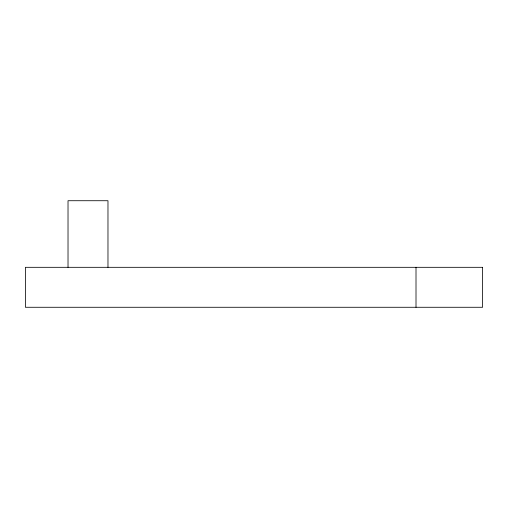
<?xml version="1.0" encoding="UTF-8"?>
<svg xmlns="http://www.w3.org/2000/svg" width="508" height="508" viewBox="0 0 508 508"><rect width="100%" height="100%" fill="white"/><g stroke="black" fill="none" stroke-linecap="round" stroke-linejoin="round"><path stroke-width="0.76" d="M416.008 267.316L416.008 307.276M107.975 267.316L107.975 200.724L68.021 200.724L68.021 267.316M482.6 267.316L25.4 267.316L25.4 307.276L482.6 307.276L482.6 267.316"/></g></svg>
